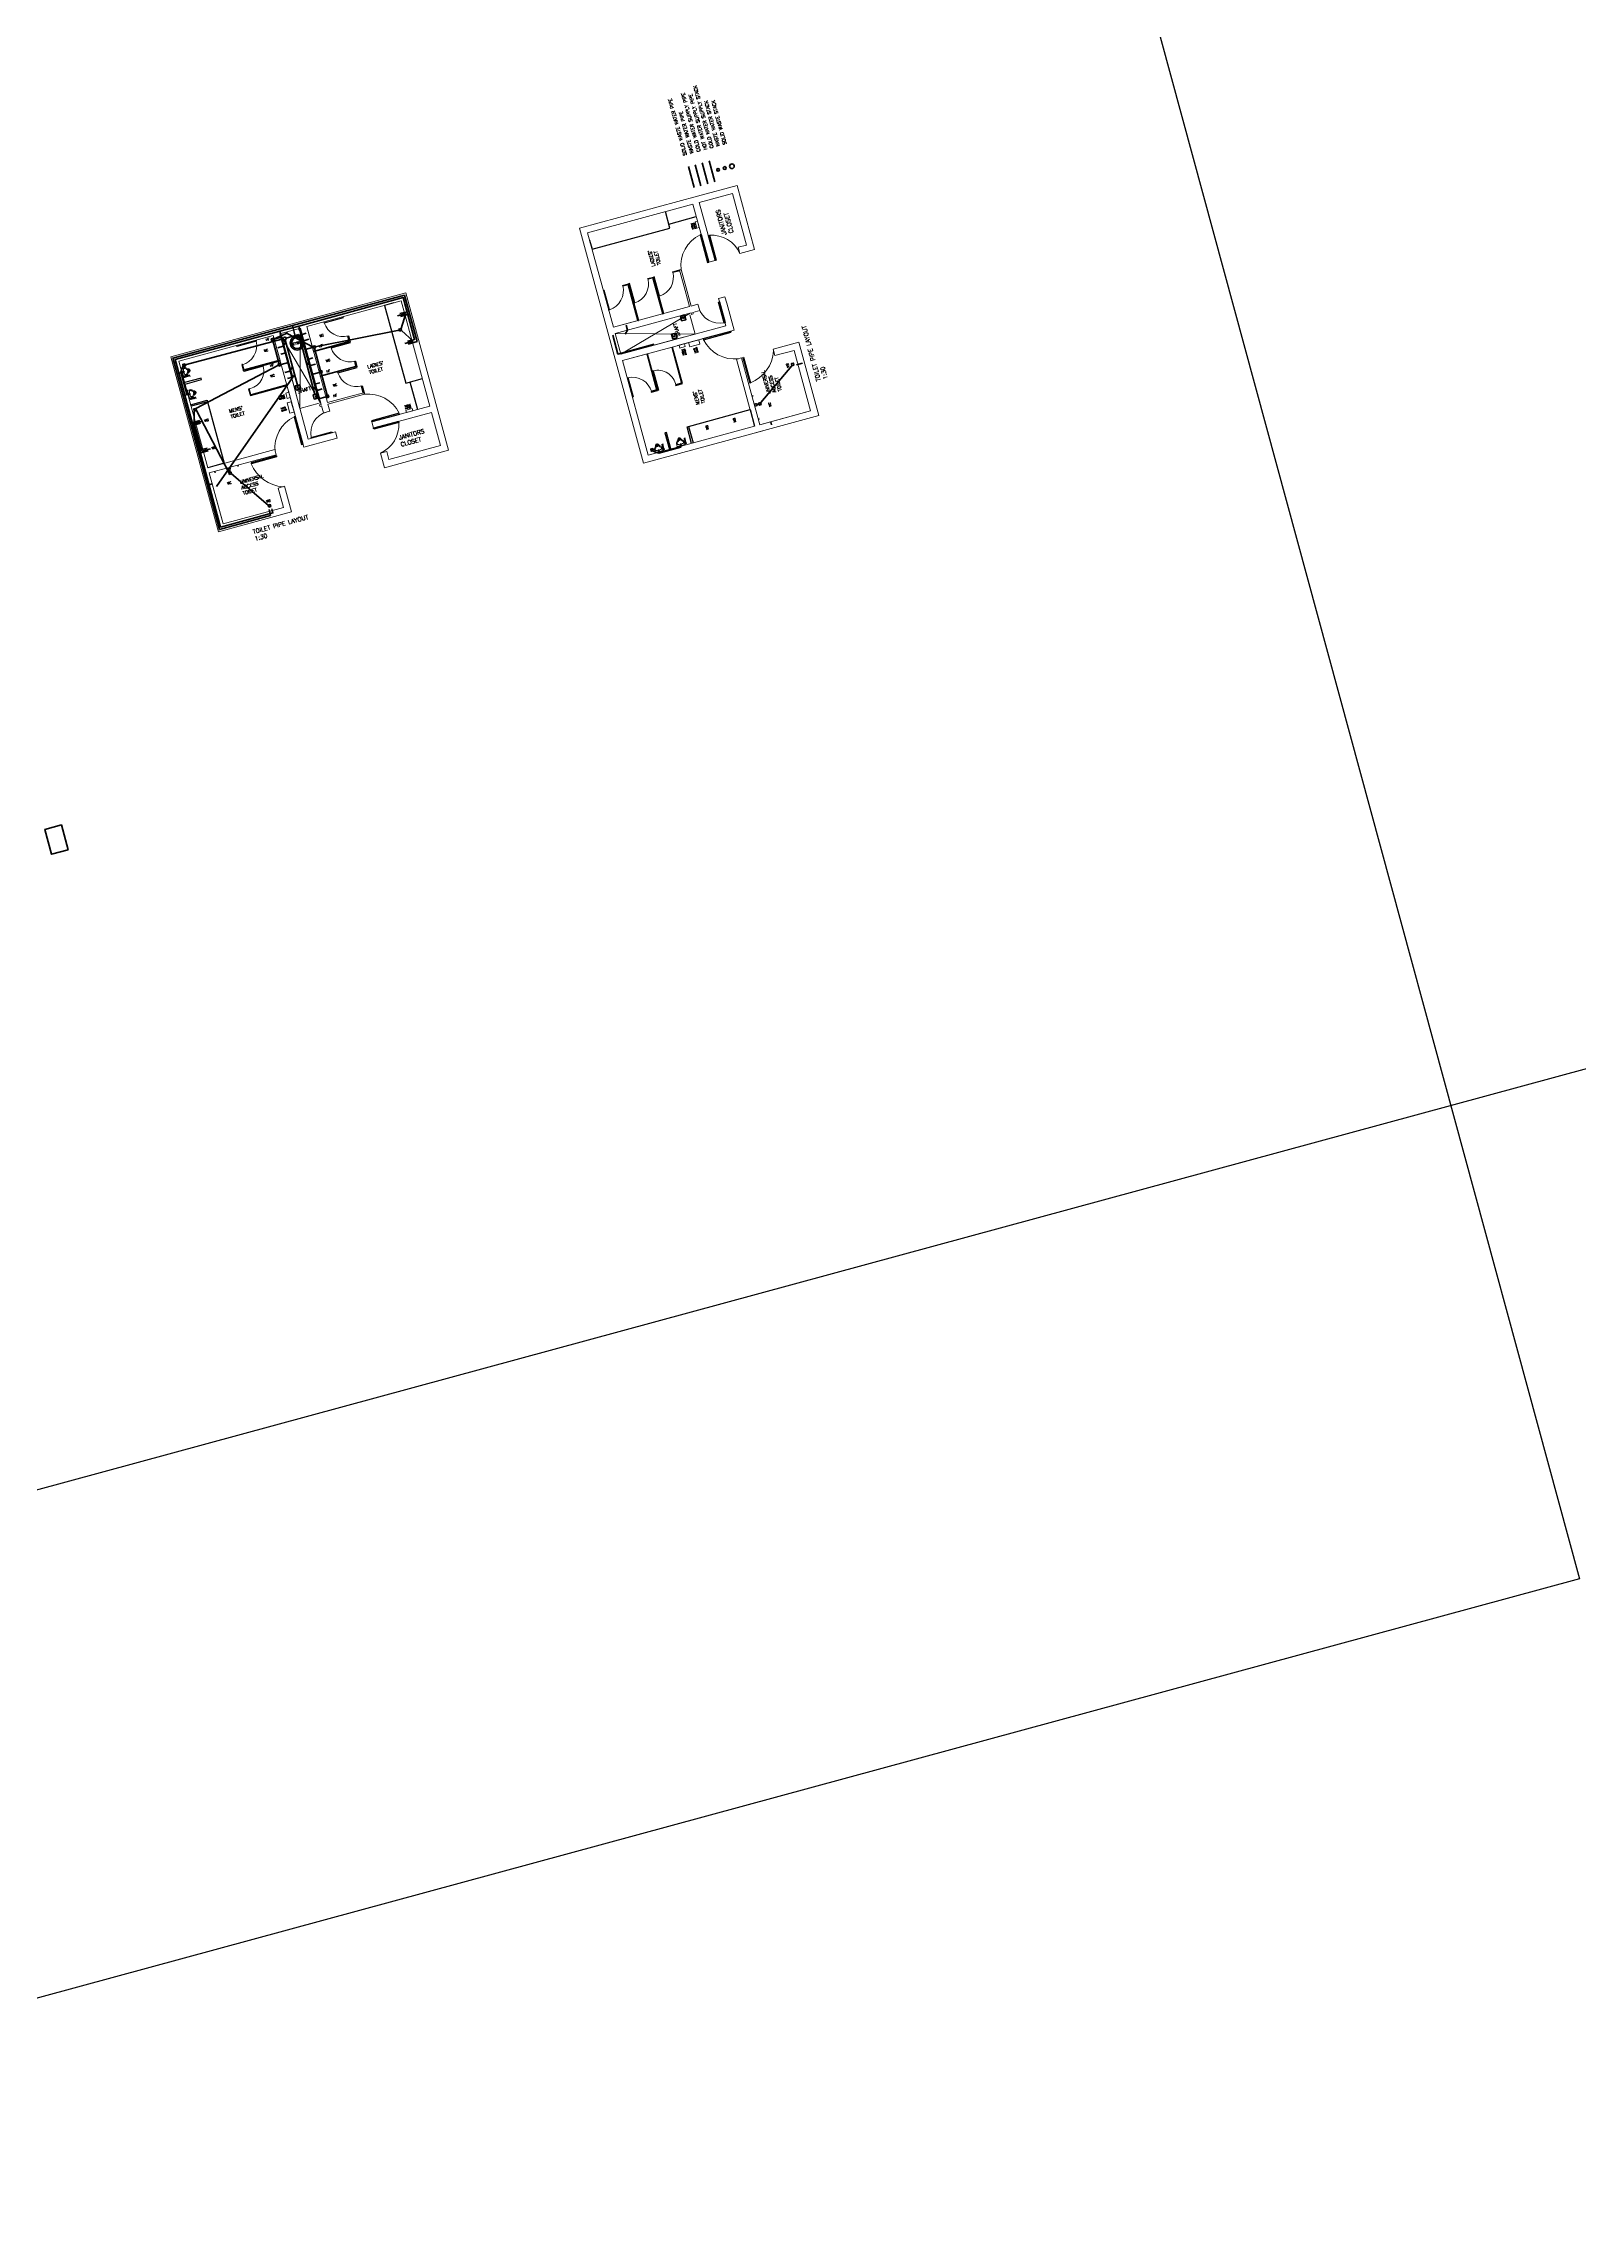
# Model space of a CAD drawing. Header units: millimetres. Extents: x -31731215 to 29997125, y -14487545 to 25622576.
# Drawn here: x 1974019 to 2027726, y -1084612 to -1008337 of the extents above; entities that cross this region are included whole.
import ezdxf

# ---------------------------------------------------------------- set-up
doc = ezdxf.new("R2010")
doc.units = ezdxf.units.MM
doc.header["$MEASUREMENT"] = 0
for name, color, linetype, lineweight in [('Blocks', 251, 'Continuous', 9), ('cold water supply', 130, 'Continuous', 35), ('hot water supply', 1, 'Continuous', 35), ('P.4', 250, 'Continuous', 50), ('Partitions and doors', 250, 'Continuous', 25), ('Soil Pipe', 24, 'Continuous', 35), ('tiling', 61, 'Continuous', 0), ('walls', 10, 'Continuous', 20), ('walls @ 100', 10, 'Continuous', 20), ('Waste water', 102, 'Continuous', 35)]:
    doc.layers.add(name, color=color, linetype=linetype, lineweight=lineweight)
doc.layers.add('SITE$0', color=7, linetype='Continuous', true_color=0x000000)
doc.layers.add('Texty', color=3, linetype='Continuous')
doc.layers.get('P.4').off()
doc.styles.add('Annotative', font='romans.shx')

# ---------------------------------------------------------------- blocks, each defined once
blk = doc.blocks.new('urinal')
for p, q in [((21710, 19750), (21710, 19625)), ((21710, 19480), (21710, 19604))]:
    blk.add_line(p, q)
for points in [[(21685, 19451, 0.999999), (21697, 19451, 0), (21697, 19468, -0.414214), (21704, 19475, 0), (21803, 19475, 0.277467), (21885, 19524, -0.245336), (21923, 19551, 0.081155), (21955, 19565, 0.107013), (21978, 19590), (21985, 19615), (21978, 19640, 0.107013), (21955, 19664, 0.081155), (21923, 19679, -0.245336), (21885, 19705, 0.277467), (21803, 19755, 0), (21704, 19755, -0.414214), (21697, 19762, 0), (21697, 19779, 0.999999), (21685, 19779, 0)], [(21803, 19755), (21788, 19748, 0.09017), (21769, 19714, 0.04702), (21759, 19672), (21755, 19615)], [(21803, 19475), (21788, 19482, -0.09017), (21769, 19516, -0.04702), (21759, 19557), (21755, 19615)], [(21954, 19615), (21950, 19627, 0.088171), (21938, 19639, 0.075175), (21917, 19650, 0.081155)], [(21954, 19615), (21950, 19602, -0.088171), (21938, 19590, -0.075175), (21917, 19580, -0.081155)]]:
    blk.add_lwpolyline(points, format="xyb")
for centre, radius in [((21727, 19615), 20), ((21763, 19634), 3), ((21763, 19596), 3), ((21774, 19615), 3), ((21888, 19615), 3), ((21899, 19634), 3), ((21899, 19596), 3), ((21910, 19615), 3), ((21921, 19634), 3), ((21921, 19596), 3), ((21932, 19615), 3)]:
    blk.add_circle(centre, radius)
for centre, radius, start, end in [((21705, 19750), 5, 359.99948, 89.99912), ((21705, 19480), 5, 270.00088, 0.00052), ((21803, 19661), 63.4, 27.96963, 121.43922), ((21803, 19568), 63.4, 238.56078, 332.03037), ((21929, 19729), 80, 207.96963, 261.11641), ((21929, 19501), 80, 98.88359, 152.03037)]:
    blk.add_arc(centre, radius, start, end)
blk = doc.blocks.new('faucet2')
for p, q in [((22880, 3964), (22880, 3966)), ((22881, 3963), (22914, 3963)), ((22883, 3930), (22883, 3933)), ((22883, 3933), (22913, 3933)), ((22883, 3929), (22883, 3930)), ((22883, 3930), (22913, 3930)), ((22883, 3924), (22883, 3929)), ((22913, 3929), (22883, 3929)), ((22883, 3923), (22883, 3924)), ((22913, 3924), (22883, 3924)), ((22883, 3923), (22913, 3923)), ((22883, 3921), (22883, 3923)), ((22883, 3921), (22913, 3921)), ((22886, 3933), (22886, 3951)), ((22886, 3951), (22910, 3951)), ((22886, 3918), (22886, 3921)), ((22886, 3918), (22910, 3918)), ((22889, 3951), (22889, 3957)), ((22907, 3951), (22907, 3957)), ((22910, 3933), (22910, 3951)), ((22910, 3918), (22910, 3921)), ((22912, 3929), (22912, 3930)), ((22912, 3923), (22912, 3924)), ((22913, 3930), (22913, 3933)), ((22913, 3924), (22913, 3929)), ((22913, 3921), (22913, 3923)), ((22916, 3964), (22916, 3966))]:
    blk.add_line(p, q)
blk.add_lwpolyline([(22949, 3953), (22949, 3966), (22974, 3966), (22974, 3953)], close=True)
for centre, radius, start, end in [((22881, 3964), 1.8, 180, 270), ((22883, 3957), 6, 360, 90), ((22913, 3957), 6, 104.47751, 180), ((22914, 3964), 1.8, 270, 360)]:
    blk.add_arc(centre, radius, start, end)
blk.add_open_spline([(22896, 3918), (22896, 3915), (22896, 3915), (22897, 3913), (22897, 3912), (22898, 3910), (22898, 3908), (22900, 3905), (22900, 3904), (22902, 3902), (22902, 3901), (22903, 3900), (22903, 3900), (22904, 3899), (22904, 3899), (22905, 3898), (22906, 3897), (22909, 3896), (22910, 3895), (22914, 3893), (22916, 3892), (22920, 3891), (22922, 3891), (22926, 3891), (22928, 3891), (22932, 3891), (22935, 3891), (22939, 3892), (22942, 3893), (22945, 3895), (22947, 3896), (22949, 3897), (22949, 3897), (22950, 3898), (22951, 3899), (22952, 3900), (22952, 3901), (22953, 3903), (22954, 3904), (22955, 3907), (22956, 3908), (22957, 3911), (22957, 3912), (22957, 3916), (22958, 3918), (22958, 3922), (22958, 3924), (22958, 3928), (22958, 3930), (22958, 3933), (22958, 3935), (22959, 3937), (22959, 3937), (22959, 3938), (22959, 3939), (22960, 3940), (22960, 3941), (22961, 3944), (22962, 3946), (22963, 3949), (22963, 3950), (22965, 3953)], degree=3, knots=[0, 0, 0, 0, 1.465727, 1.465727, 4.397181, 4.397181, 8.198837, 8.198837, 12.000494, 12.000494, 13.347698, 13.347698, 14.368117, 14.368117, 15.388536, 15.388536, 17.429375, 17.429375, 21.778956, 21.778956, 26.128537, 26.128537, 30.478118, 30.478118, 34.827699, 34.827699, 39.969135, 39.969135, 45.110572, 45.110572, 48.739514, 48.739514, 50.133484, 50.133484, 51.798218, 51.798218, 53.462951, 53.462951, 56.921548, 56.921548, 60.380145, 60.380145, 63.838743, 63.838743, 69.260064, 69.260064, 74.681384, 74.681384, 80.102705, 80.102705, 85.524026, 85.524026, 87.241433, 87.241433, 88.958839, 88.958839, 92.393652, 92.393652, 99.426514, 99.426514, 101.675448, 101.675448, 101.675448, 101.675448])
blk.add_spline([(22903, 3918), (22908, 3905), (22945, 3903), (22952, 3938), (22957, 3953)], degree=3)
blk = doc.blocks.new('column 1000 01')
h = blk.add_hatch(color=256)
h.dxf.hatch_style = 1
h.paths.add_polyline_path([(43238, 30170), (43238, 29570), (44138, 29570), (44138, 30170)])
at = {"layer": 'SITE$0', "color": 0, "linetype": 'ByBlock', "lineweight": -2}
blk.add_lwpolyline([(43238, 30170), (43238, 29570), (44138, 29570), (44138, 30170)], close=True, dxfattribs=at)

msp = doc.modelspace()

# ---------------------------------------------------------------- linework, layer by layer
msp.add_lwpolyline([(1911002.057, -960779.517), (1994061.174, -938199.33), (2027725.803, -1062031.535), (1944666.686, -1084611.722)], close=True)
at = {"layer": 'Blocks'}
for p, q in [((1994199.88, -1019202.847), (1996609.53, -1017770.546)), ((1982273.828, -1018489.797), (1983706.129, -1020899.447)), ((1982997.561, -1018293.045), (1982982.397, -1021096.199)), ((1994003.128, -1018479.114), (1996806.282, -1018494.278))]:
    msp.add_line(p, q, dxfattribs=at)
for points in [[(1996949.185, -1014769.651), (1996888.419, -1014546.131), (1996803.443, -1014569.232), (1996864.209, -1014792.752)], [(1986707.024, -1021239.102), (1986930.545, -1021178.336), (1986907.443, -1021093.36), (1986683.923, -1021154.126)]]:
    msp.add_lwpolyline(points, close=True, dxfattribs=at)
for points in [[(1996623.354, -1017821.393), (1996806.282, -1018494.278)], [(1983655.282, -1020913.27), (1982982.397, -1021096.199)], [(1998830.072, -1020643.856), (1998787.613, -1020655.399)], [(1998836.631, -1020667.98), (1998794.172, -1020679.523)], [(1998906.683, -1020925.661), (1998864.224, -1020937.204)], [(1998913.269, -1020949.886), (1998870.81, -1020961.428)], [(1998921.989, -1020981.964), (1998879.53, -1020993.507)], [(1998931.433, -1021016.703), (1998888.974, -1021028.246)], [(1999046.958, -1021441.651), (1999004.499, -1021453.194)], [(1999056.14, -1021475.425), (1999013.681, -1021486.968)], [(1980001.25, -1023346.057), (1979989.707, -1023303.598)], [(1980035.024, -1023336.875), (1980023.481, -1023294.416)], [(1980459.972, -1023221.35), (1980448.429, -1023178.891)], [(1980494.711, -1023211.906), (1980483.168, -1023169.447)], [(1980526.789, -1023203.185), (1980515.247, -1023160.726)], [(1980551.014, -1023196.6), (1980539.471, -1023154.141)], [(1980808.695, -1023126.547), (1980797.152, -1023084.089)], [(1980832.819, -1023119.989), (1980821.276, -1023077.53)]]:
    msp.add_lwpolyline(points, dxfattribs=at)
for centre, radius, start, end in [((1997499.276, -1016097.708), 1195.154, 116.01934057, 186.84011375), ((1997382.183, -1016111.515), 1075.639, 23.57726149, 94.39803467), ((1994476.37, -1016739.243), 699.783, 287.69345122, 15.22614913), ((1995344.87, -1016503.167), 699.753, 287.69245695, 15.13895894), ((1993595.349, -1016978.759), 699.779, 287.69331228, 15.19562832), ((1984497.916, -1017885.265), 699.779, 197.69331228, 285.19562831), ((1997655.265, -1017367.352), 749.883, 195.27841629, 282.72491829), ((1980773.29, -1018897.728), 700, 285.20868761, 12.71678125), ((1984737.432, -1018766.286), 699.783, 197.69345122, 285.22614913), ((1998173.534, -1018171.879), 1195.154, 206.01934056, 276.84011376), ((1981079.904, -1019789.111), 637.308, 279.62278537, 14.99873468), ((1995499.194, -1020396.771), 637.308, 9.62278536, 104.99873468), ((1998259.988, -1019000.758), 1288.553, 291.85224254, 356.30795474), ((1984973.509, -1019634.786), 699.753, 197.69245695, 285.13895893), ((1994607.812, -1020703.385), 700, 15.2086876, 102.71678125), ((1984109.323, -1021945.182), 749.883, 105.2784163, 192.72491829), ((1985378.967, -1021789.193), 1195.154, 26.01934056, 96.84011375), ((1983304.796, -1022463.451), 1195.154, 116.01934056, 186.84011376), ((1985365.16, -1021672.099), 1075.639, 293.57726147, 4.39803467), ((1982475.917, -1022549.904), 1288.553, 201.85224254, 266.30795474)]:
    msp.add_arc(centre, radius, start, end, dxfattribs=at)
at = {"layer": 'cold water supply'}
for points in [[(1997244.567, -1013238.452), (1997045.794, -1012507.283)], [(1982970.053, -1018320.65), (1982940.972, -1018213.681), (1986593.511, -1017220.713), (1986990.386, -1018680.582), (1986739.129, -1018748.869)], [(1982940.972, -1018213.681), (1982279.882, -1018393.403), (1982622.752, -1019654.62)], [(1982940.972, -1018213.681), (1982279.882, -1018393.403), (1982718.486, -1020006.766)], [(1986475.689, -1017781.727), (1986727.421, -1017713.292)], [(1982279.882, -1018393.403), (1978617.469, -1019389.055), (1978956.376, -1020635.694), (1979102.083, -1020595.611)], [(1982085.626, -1018674.252), (1982337.609, -1018605.748)], [(1982980.613, -1018359.23), (1983634.26, -1020763.608), (1983899.193, -1020691.584)], [(1983201.79, -1018468.39), (1983023.468, -1018516.868)], [(1983164.238, -1019034.675), (1983418.718, -1018965.493)], [(1993923.764, -1018535.703), (1994103.486, -1019196.793), (1995364.703, -1018853.923)], [(1982485.365, -1019149.254), (1982309.54, -1019197.053)], [(1982324.982, -1019554.7), (1982576.965, -1019486.197)], [(1983436.549, -1019331.93), (1983258.227, -1019380.408)], [(1978892.214, -1019823.629), (1978746.388, -1019863.273)], [(1982542.661, -1020054.565), (1982718.486, -1020006.766)], [(1983401.096, -1019905.937), (1983655.577, -1019836.755)], [(1983673.791, -1020205.019), (1983495.575, -1020253.468)], [(1978956.376, -1020635.694), (1980210.347, -1025248.307), (1982039.114, -1024751.145), (1981999.637, -1024605.934)], [(1979506.629, -1021616.202), (1979242.458, -1021688.019)], [(1999477.147, -1021669.015), (1999448.39, -1021563.237)], [(1979768.965, -1022581.179), (1979504.793, -1022652.995)], [(1979807.661, -1023767.064), (1979913.438, -1023738.307)]]:
    msp.add_lwpolyline(points, dxfattribs=at)
for centre, radius in [((1997604.941, -1012753.137), 44.762), ((1982975.175, -1018339.983), 20)]:
    msp.add_circle(centre, radius, dxfattribs=at)
at = {"layer": 'hot water supply'}
for points in [[(1997490.724, -1013171.533), (1997291.951, -1012440.363)], [(1982819.068, -1018572.729), (1982717.745, -1018200.019), (1986634.768, -1017135.149), (1987076.691, -1018760.719), (1986764.769, -1018845.08)], [(1982717.745, -1018200.019), (1978535.835, -1019336.899), (1980165.767, -1025332.453), (1981958.92, -1024844.972)], [(1986503.157, -1017879.522), (1986814.147, -1017794.977)], [(2000342.775, -1019575.465), (2000555.056, -1019517.755)], [(1979479.885, -1021517.825), (1979152.901, -1021606.718)], [(1979742.22, -1022482.802), (1979415.236, -1022571.695)], [(1981901.21, -1024632.692), (1981958.92, -1024844.972)]]:
    msp.add_lwpolyline(points, dxfattribs=at)
for radius in [244.528, 194.384]:
    msp.add_circle((1982884.265, -1018808.405), radius, dxfattribs=at)
at = {"layer": 'Partitions and doors'}
for p, q in [((1995919.068, -1014792.373), (1995761.667, -1014213.387)), ((1995879.718, -1014647.627), (1996844.694, -1014385.291)), ((1993201.693, -1015531.11), (1995919.068, -1014792.373)), ((1997015.27, -1015012.737), (1996974.992, -1015023.687)), ((1996974.992, -1015023.687), (1997237.328, -1015988.664)), ((1997015.27, -1015012.737), (1997277.605, -1015977.714)), ((1997263.448, -1015048.898), (1997299.697, -1015039.043)), ((1997263.448, -1015048.898), (1997499.55, -1015917.377)), ((1997299.697, -1015039.043), (1997535.799, -1015907.522)), ((1997237.328, -1015988.664), (1997277.605, -1015977.714)), ((1997535.799, -1015907.522), (1997499.55, -1015917.377)), ((1994270.661, -1016795.336), (1994476.22, -1016739.063)), ((1994505.589, -1016731.079), (1994476.22, -1016739.063)), ((1994476.22, -1016739.063), (1994823.815, -1018017.657)), ((1994476.22, -1016739.063), (1994659.855, -1017414.547)), ((1994689.224, -1017406.563), (1994505.589, -1016731.079)), ((1995151.588, -1016555.46), (1995344.699, -1016502.961)), ((1995158.263, -1016580.016), (1995151.588, -1016555.46)), ((1995327.133, -1016533.644), (1995158.263, -1016580.016)), ((1995668.17, -1017788.114), (1995327.133, -1016533.644)), ((1995344.699, -1016502.961), (1995692.294, -1017781.555)), ((1995374.068, -1016494.977), (1995344.7, -1016502.961)), ((1995344.7, -1016502.961), (1995528.334, -1017178.445)), ((1995557.703, -1017170.461), (1995374.068, -1016494.977)), ((1996026.896, -1016344.543), (1996020.337, -1016320.419)), ((1996020.339, -1016320.426), (1996312.564, -1016239.507)), ((1996263.585, -1016278.831), (1996026.896, -1016344.543)), ((1985945.565, -1017491.61), (1986684.302, -1020208.985)), ((1993624.565, -1016970.591), (1993595.197, -1016978.575)), ((1993808.2, -1017646.075), (1993624.565, -1016970.591)), ((1994277.218, -1016819.458), (1994270.661, -1016795.336)), ((1994458.654, -1016769.746), (1994277.218, -1016819.458)), ((1994799.691, -1018024.216), (1994458.654, -1016769.746)), ((1994659.855, -1017414.547), (1994689.224, -1017406.563)), ((1995529.845, -1017178.034), (1995559.214, -1017170.05)), ((1997623.838, -1017375.626), (1997655.311, -1017367.069)), ((1997820.629, -1018099.501), (1997623.838, -1017375.626)), ((1997655.311, -1017367.069), (1997852.101, -1018090.945)), ((1983822.616, -1018068.748), (1983830.6, -1018098.117)), ((1983830.6, -1018098.117), (1984506.084, -1017914.482)), ((1984506.084, -1017914.482), (1984498.1, -1017885.113)), ((1993778.831, -1017654.059), (1993808.2, -1017646.075)), ((1997850.483, -1018091.385), (1997819.01, -1018099.941)), ((1980781.274, -1018927.097), (1980773.29, -1018897.728)), ((1981456.757, -1018743.462), (1980781.274, -1018927.097)), ((1981448.773, -1018714.094), (1981456.757, -1018743.462)), ((1983452.46, -1019089.607), (1984706.929, -1018748.571)), ((1984737.612, -1018766.137), (1983459.018, -1019113.732)), ((1984737.612, -1018766.137), (1984062.128, -1018949.772)), ((1984062.128, -1018949.772), (1984070.113, -1018979.141)), ((1984070.113, -1018979.141), (1984745.596, -1018795.506)), ((1984657.217, -1018567.135), (1984681.339, -1018560.577)), ((1984706.929, -1018748.571), (1984657.217, -1018567.135)), ((1984681.339, -1018560.577), (1984737.612, -1018766.137)), ((1984745.596, -1018795.506), (1984737.612, -1018766.137)), ((1995985.113, -1018955.867), (1996326.149, -1020210.336)), ((1996356.832, -1020227.902), (1996009.237, -1018949.308)), ((1997088.564, -1018655.886), (1998053.541, -1018393.55)), ((1997088.564, -1018655.886), (1997099.514, -1018696.163)), ((1997099.514, -1018696.163), (1998064.49, -1018433.828)), ((1998064.49, -1018433.828), (1998053.541, -1018393.55)), ((1980978.123, -1019554.372), (1980953.998, -1019560.931)), ((1980953.998, -1019560.931), (1981012.671, -1019778.27)), ((1981030.237, -1019747.587), (1980978.123, -1019554.372)), ((1981012.671, -1019778.27), (1982291.265, -1019430.675)), ((1981012.671, -1019778.27), (1981688.154, -1019594.635)), ((1981020.655, -1019807.639), (1981012.671, -1019778.27)), ((1981696.139, -1019624.004), (1981020.655, -1019807.639)), ((1982284.707, -1019406.551), (1981030.237, -1019747.587)), ((1981688.154, -1019594.635), (1981696.139, -1019624.004)), ((1983688.562, -1019958.086), (1984943.031, -1019617.05)), ((1984973.714, -1019634.616), (1983695.12, -1019982.211)), ((1984973.714, -1019634.616), (1984298.23, -1019818.251)), ((1984306.215, -1019847.62), (1984981.698, -1019663.985)), ((1984896.659, -1019448.18), (1984921.215, -1019441.504)), ((1984943.031, -1019617.05), (1984896.659, -1019448.18)), ((1984921.215, -1019441.504), (1984973.714, -1019634.616)), ((1984981.698, -1019663.985), (1984973.714, -1019634.616)), ((1995116.634, -1019191.969), (1995457.67, -1020446.438)), ((1995488.353, -1020464.004), (1995140.758, -1019185.41)), ((1995304.718, -1019788.521), (1995334.087, -1019780.536)), ((1995488.353, -1020464.004), (1995304.718, -1019788.521)), ((1995334.087, -1019780.536), (1995517.722, -1020456.02)), ((1979528.434, -1020036.512), (1978949.448, -1020193.914)), ((1978963.966, -1020247.315), (1979542.952, -1020089.914)), ((1979542.952, -1020089.914), (1979528.434, -1020036.512)), ((1981210.969, -1020410.783), (1981186.437, -1020417.452)), ((1981186.853, -1020417.381), (1981248.773, -1020646.749)), ((1981266.339, -1020616.066), (1981210.969, -1020410.783)), ((1981248.773, -1020646.749), (1982527.367, -1020299.154)), ((1982520.808, -1020275.03), (1981266.339, -1020616.066)), ((1984298.641, -1019819.762), (1984306.625, -1019849.13)), ((1985132.132, -1020316.812), (1985156.257, -1020310.254)), ((1985197.844, -1020553.501), (1985132.132, -1020316.812)), ((1985156.249, -1020310.256), (1985237.168, -1020602.48)), ((1986684.302, -1020208.985), (1987263.288, -1020051.583)), ((1986829.048, -1020169.634), (1987091.384, -1021134.611)), ((1994424.177, -1020027.902), (1994453.546, -1020019.918)), ((1994453.546, -1020019.918), (1994637.181, -1020695.401)), ((1995457.67, -1020446.438), (1995264.456, -1020498.552)), ((1995264.456, -1020498.552), (1995271.014, -1020522.677)), ((1995271.014, -1020522.677), (1995488.353, -1020464.004)), ((1995517.722, -1020456.02), (1995488.353, -1020464.004)), ((1996326.149, -1020210.336), (1996120.866, -1020265.706)), ((1996120.866, -1020265.706), (1996127.535, -1020290.238)), ((1996127.465, -1020289.822), (1996356.832, -1020227.902)), ((1979159.317, -1020965.895), (1979738.303, -1020808.494)), ((1979752.82, -1020861.895), (1979173.834, -1021019.296)), ((1979752.82, -1020861.895), (1979173.834, -1021019.296)), ((1979752.82, -1020861.895), (1980338.44, -1023016.042)), ((1986452.988, -1021264.909), (1985488.011, -1021527.245)), ((1986463.938, -1021305.186), (1985498.961, -1021567.522)), ((1986463.938, -1021305.186), (1986452.988, -1021264.909)), ((1994637.181, -1020695.401), (1994607.812, -1020703.385)), ((1996571.978, -1021723.855), (1998726.125, -1021138.236)), ((1998726.125, -1021138.236), (1998883.526, -1021717.222)), ((1982820.789, -1021378.481), (1982780.512, -1021389.43)), ((1982780.512, -1021389.43), (1983042.847, -1022354.407)), ((1982820.789, -1021378.481), (1983083.125, -1022343.457)), ((1983377.174, -1022110.545), (1984101.049, -1021913.755)), ((1984109.606, -1021945.228), (1983385.73, -1022142.018)), ((1984101.049, -1021913.755), (1984109.606, -1021945.228)), ((1985488.011, -1021527.245), (1985498.961, -1021567.522)), ((1986427.777, -1021553.365), (1985559.298, -1021789.467)), ((1985569.153, -1021825.716), (1985559.298, -1021789.467)), ((1986437.632, -1021589.614), (1985569.153, -1021825.716)), ((1986427.777, -1021553.365), (1986437.632, -1021589.614)), ((1995799.997, -1021933.723), (1995746.596, -1021948.241)), ((1995746.596, -1021948.241), (1995903.997, -1022527.227)), ((1995957.398, -1022512.709), (1995799.997, -1021933.723)), ((1996675.978, -1022317.359), (1996518.577, -1021738.373)), ((1996571.978, -1021723.855), (1996729.38, -1022302.841)), ((1996571.978, -1021723.855), (1996729.38, -1022302.841)), ((1983042.847, -1022354.407), (1983083.125, -1022343.457)), ((1983385.29, -1022140.399), (1983376.734, -1022108.927)), ((1980338.44, -1023016.042), (1979759.454, -1023173.443))]:
    msp.add_line(p, q, dxfattribs=at)
at = {"layer": 'Partitions and doors', "ltscale": 0.75}
for p, q in [((1998469.307, -1019316.816), (1998498.257, -1019308.946)), ((1998469.307, -1019316.816), (1998710.656, -1020204.594)), ((1998498.257, -1019308.946), (1998739.605, -1020196.724)), ((1998710.656, -1020204.594), (1998739.605, -1020196.724)), ((1982159.859, -1022759.224), (1981272.081, -1023000.573)), ((1982167.729, -1022788.173), (1981279.951, -1023029.522)), ((1982159.859, -1022759.224), (1982167.729, -1022788.173)), ((1981272.081, -1023000.573), (1981279.951, -1023029.522))]:
    msp.add_line(p, q, dxfattribs=at)
at = {"layer": 'Partitions and doors'}
for points in [[(1993114.468, -1015210.259), (1993201.693, -1015531.11)], [(1986266.416, -1017404.385), (1985945.565, -1017491.61)], [(1994799.691, -1018024.216), (1994823.815, -1018017.657)], [(1995668.17, -1017788.114), (1995692.294, -1017781.555)], [(1983452.46, -1019089.607), (1983459.018, -1019113.732)], [(1983688.562, -1019958.086), (1983695.12, -1019982.211)], [(1979738.303, -1020808.494), (1979752.82, -1020861.895)], [(1996518.577, -1021738.373), (1996571.978, -1021723.855)]]:
    msp.add_lwpolyline(points, dxfattribs=at)
at = {"layer": 'Soil Pipe'}
for points in [[(1996770.218, -1013367.407), (1996571.444, -1012636.238)], [(1994389.41, -1018184.525), (1994437.401, -1018361.054), (1994353.985, -1018503.221)], [(1978965.869, -1019576.288), (1982399.436, -1018661.367)], [(1982215.359, -1018972.06), (1982391.888, -1018924.069), (1982484.032, -1018782.797)], [(1982461.821, -1018701.094), (1982893.294, -1020288.228)], [(1982495.681, -1018635.721), (1982938.201, -1018514.227)], [(1982938.201, -1018514.227), (1983506.432, -1020604.412)], [(1983292.15, -1018679.327), (1983115.621, -1018727.317), (1982973.454, -1018643.902)], [(1979021.581, -1020596.87), (1978811.687, -1019824.796), (1978893.495, -1019595.963)], [(1982451.33, -1019840.056), (1982627.859, -1019792.066), (1982716.877, -1019639.293)], [(1983528.383, -1019548.288), (1983351.845, -1019596.246), (1983202.434, -1019486.182)], [(1978887.166, -1019804.277), (1978811.687, -1019824.796)], [(1980064.342, -1023831.508), (1982793.535, -1019921.273)], [(1983764.379, -1020416.796), (1983587.956, -1020464.758), (1983439.335, -1020357.599)], [(1979094.97, -1020576.918), (1979021.581, -1020596.87)], [(1996306.953, -1022455.094), (1995534.88, -1022664.988), (1995306.046, -1022583.18)], [(1995514.36, -1022589.509), (1995534.88, -1022664.988)], [(1996287.001, -1022381.705), (1996306.953, -1022455.094)]]:
    msp.add_lwpolyline(points, dxfattribs=at)
for points in [[(1996331.722, -1018033.945), (1996285.44, -1017863.7), (1996435.376, -1017822.939), (1996481.659, -1017993.184)], [(1996020.45, -1018664.816), (1995976.172, -1018501.945), (1996122.436, -1018462.182), (1996166.714, -1018625.053)], [(1978903.333, -1019632.149), (1978975.706, -1019612.474), (1978956.031, -1019540.101), (1978883.658, -1019559.776)], [(1982811.859, -1020310.367), (1982974.73, -1020266.089), (1983014.493, -1020412.353), (1982851.622, -1020456.631)], [(1983442.73, -1020621.639), (1983612.975, -1020575.356), (1983653.736, -1020725.293), (1983483.491, -1020771.576)], [(1995342.233, -1022573.342), (1995322.558, -1022500.969), (1995250.184, -1022520.644), (1995269.859, -1022593.017)]]:
    msp.add_lwpolyline(points, close=True, dxfattribs=at)
for centre, radius in [((1998090.865, -1012626.356), 81.471), ((1982448.704, -1018652.846), 50)]:
    msp.add_circle(centre, radius, dxfattribs=at)
at = {"layer": 'Texty', "ltscale": 15}
msp.add_xline((2438720.775, -932523.411), (0.964976728288, 0.262335498671), dxfattribs=at)
at = {"layer": 'tiling'}
for points in [[(1996242.936, -1018885.776), (1996270.069, -1018985.581), (1996455.153, -1018935.264), (1996428.02, -1018835.459)], [(1996574.81, -1018795.553), (1996614.102, -1018940.086), (1996971.504, -1018842.924), (1996932.211, -1018698.391)], [(1982590.899, -1020532.853), (1982491.095, -1020559.985), (1982541.411, -1020745.069), (1982641.216, -1020717.937)], [(1982681.122, -1020864.727), (1982536.589, -1020904.019), (1982633.751, -1021261.42), (1982778.284, -1021222.128)]]:
    msp.add_lwpolyline(points, close=True, dxfattribs=at)
at = {"layer": 'walls'}
for p, q in [((1996888.251, -1013668.77), (1992762.01, -1014790.517)), ((1996888.309, -1013668.986), (1996888.251, -1013668.77)), ((1996888.309, -1013668.986), (1998268.59, -1013295.185)), ((1996948.647, -1013890.93), (1998106.924, -1013577.252)), ((1998106.924, -1013577.252), (1998597.185, -1015380.63)), ((1998268.59, -1013295.185), (1998879.467, -1015542.237)), ((1993044.292, -1014952.124), (1996726.643, -1013951.052)), ((1996726.643, -1013951.052), (1997277.605, -1015977.714)), ((1997499.55, -1015917.377), (1996948.647, -1013890.93)), ((1994997.109, -1023012.118), (1992762.01, -1014790.517)), ((1993942.791, -1018257.169), (1993044.292, -1014952.124)), ((1998597.185, -1015380.63), (1998307.692, -1015459.33)), ((1998879.467, -1015542.237), (1998368.029, -1015681.275)), ((1996312.628, -1016240.05), (1996257.142, -1016255.134)), ((1996257.142, -1016255.134), (1996381.694, -1016713.287)), ((1996381.694, -1016713.287), (1996604.679, -1017533.517)), ((1978464.557, -1019287.025), (1986686.158, -1017051.927)), ((1983219.506, -1018232.708), (1986524.551, -1017334.209)), ((1986524.551, -1017334.209), (1987525.623, -1021016.56)), ((1987807.905, -1021178.167), (1986686.158, -1017051.927)), ((1983943.158, -1020894.596), (1983219.506, -1018232.708)), ((1983219.506, -1018232.708), (1983455.608, -1019101.187)), ((1996604.679, -1017533.517), (1993942.791, -1018257.169)), ((1993942.791, -1018257.169), (1994811.27, -1018021.067)), ((1982051.884, -1018550.134), (1978746.839, -1019448.633)), ((1982051.884, -1018550.134), (1982524.088, -1020287.092)), ((1982051.884, -1018550.134), (1982287.986, -1019418.613)), ((1982997.561, -1018293.045), (1982273.828, -1018489.797)), ((1982273.828, -1018489.797), (1982798.762, -1020420.715)), ((1994003.128, -1018479.114), (1994199.88, -1019202.847)), ((1994199.88, -1019202.847), (1996130.798, -1018677.913)), ((1994260.217, -1019424.791), (1995997.175, -1018952.587)), ((1998164.513, -1018363.382), (1995997.175, -1018952.587)), ((2000428.21, -1018784.275), (1999530.782, -1019028.247)), ((1999591.119, -1019250.191), (1999530.782, -1019028.247)), ((2001124.135, -1021344.171), (2000428.21, -1018784.275)), ((1979597.846, -1023455.725), (1978464.557, -1019287.025)), ((1979759.454, -1023173.443), (1978746.839, -1019448.633)), ((1994260.217, -1019424.791), (1995128.696, -1019188.689)), ((1994260.217, -1019424.791), (1995158.716, -1022729.837)), ((1998883.526, -1021717.222), (1998247.363, -1019377.153)), ((1998426.848, -1019328.359), (1999062.495, -1021666.525)), ((2000266.603, -1019066.557), (1999591.119, -1019250.191)), ((2000841.912, -1021182.779), (2000266.603, -1019066.557)), ((1983113.293, -1022454.43), (1982524.088, -1020287.092)), ((1985221.541, -1020547.059), (1984763.388, -1020671.611)), ((1985236.625, -1020602.545), (1985221.541, -1020547.059)), ((1984763.388, -1020671.611), (1983943.158, -1020894.596)), ((1987525.623, -1021016.56), (1985498.961, -1021567.522)), ((1985559.298, -1021789.467), (1987585.745, -1021238.563)), ((1987585.745, -1021238.563), (1987899.423, -1022396.841)), ((1987807.69, -1021178.226), (1987807.905, -1021178.167)), ((1987807.69, -1021178.226), (1988181.49, -1022558.507)), ((2000841.912, -1021182.779), (1999062.495, -1021666.525)), ((1999105.412, -1021656.669), (2000841.912, -1021182.779)), ((1999165.808, -1021878.829), (1994997.109, -1023012.118)), ((1998883.526, -1021717.222), (1995158.716, -1022729.837)), ((1998943.864, -1021939.166), (2001124.135, -1021344.171)), ((1979759.454, -1023173.443), (1982099.522, -1022537.28)), ((1982148.316, -1022716.765), (1979810.15, -1023352.412)), ((1985934.438, -1023169.383), (1985795.4, -1022657.946)), ((1988181.49, -1022558.507), (1985934.438, -1023169.383)), ((1986096.045, -1022887.102), (1986017.345, -1022597.608)), ((1987899.423, -1022396.841), (1986096.045, -1022887.102)), ((1979537.509, -1023233.78), (1980132.504, -1025414.052)), ((1980293.897, -1025131.829), (1979810.15, -1023352.412)), ((1979820.006, -1023395.329), (1980293.897, -1025131.829)), ((1982226.484, -1023881.036), (1982448.428, -1023820.699)), ((1982410.119, -1024556.519), (1982226.484, -1023881.036)), ((1982692.4, -1024718.127), (1982448.428, -1023820.699)), ((1980132.504, -1025414.052), (1982692.4, -1024718.127)), ((1980293.897, -1025131.829), (1982410.119, -1024556.519))]:
    msp.add_line(p, q, dxfattribs=at)
for points in [[(1997277.605, -1015977.714), (1997262.521, -1015922.228)], [(1997277.605, -1015977.714), (1997499.55, -1015917.377)], [(1997499.55, -1015917.377), (1997485.974, -1015867.439)], [(1998368.029, -1015681.275), (1998307.692, -1015459.33)], [(1996312.628, -1016240.05), (1996660.166, -1017518.433)], [(1997625.142, -1017256.097), (1997847.087, -1017195.76), (1997907.424, -1017417.705), (1998164.513, -1018363.382), (1996191.136, -1018899.858)], [(1996720.503, -1017740.377), (1996961.747, -1017674.793), (1996901.41, -1017452.849), (1996660.166, -1017518.433)], [(1997685.48, -1017478.042), (1997625.142, -1017256.097)], [(1997685.48, -1017478.042), (1997882.231, -1018201.774)], [(1996720.503, -1017740.377), (1996734.326, -1017791.224), (1996678.47, -1017806.409), (1996664.647, -1017755.562), (1994003.128, -1018479.114)], [(1994199.88, -1019202.847), (1997882.231, -1018201.774)], [(1982273.828, -1018489.797), (1983274.901, -1022172.148)], [(1983736.298, -1021010.42), (1983685.451, -1021024.243), (1983670.266, -1020968.387), (1983721.113, -1020954.564), (1982997.561, -1018293.045)], [(1996130.798, -1018677.913), (1996806.282, -1018494.278)], [(1998247.363, -1019377.153), (1998426.848, -1019328.359)], [(1984220.578, -1021915.059), (1984280.915, -1022137.004), (1984058.97, -1022197.341), (1983113.293, -1022454.43), (1982576.817, -1020481.052)], [(1982798.762, -1020420.715), (1982982.397, -1021096.199)], [(1983736.298, -1021010.42), (1983801.882, -1021251.664), (1984023.826, -1021191.327), (1983958.242, -1020950.082)], [(1985236.625, -1020602.545), (1983958.242, -1020950.082)], [(1983998.633, -1021975.396), (1983274.901, -1022172.148)], [(1983998.633, -1021975.396), (1984220.578, -1021915.059)], [(1985498.961, -1021567.522), (1985554.447, -1021552.438)], [(1985498.961, -1021567.522), (1985559.298, -1021789.467)], [(1985559.298, -1021789.467), (1985609.236, -1021775.891)], [(1982099.522, -1022537.28), (1982148.316, -1022716.765)], [(1985795.4, -1022657.946), (1986017.345, -1022597.608)]]:
    msp.add_lwpolyline(points, dxfattribs=at)
at = {"layer": 'Waste water'}
for points in [[(1996998.045, -1013305.471), (1996799.272, -1012574.302)], [(1986389.714, -1017857.924), (1986685.575, -1017777.492)], [(1986685.575, -1017777.492), (1986516.971, -1018302.614)], [(1982035.967, -1018724.132), (1982255.673, -1019532.3)], [(1982062.316, -1018678.107), (1982505.581, -1018471.179)], [(1983441.883, -1018959.024), (1982535.262, -1018479.04)], [(1983704.262, -1019781.212), (1983487.907, -1018985.373)], [(1986454.436, -1018358.476), (1983514.256, -1018939.349)], [(1986942.076, -1018744.054), (1986536.647, -1018374.987)], [(1986942.076, -1018744.054), (1986652.049, -1018822.9)], [(1979339.999, -1021095.225), (1982229.324, -1019578.324)], [(2000187.041, -1019602.987), (1999097.28, -1020892.236)], [(1983937.216, -1020638.112), (1983723.937, -1019853.586)], [(1979548.693, -1022588.237), (1979286.358, -1021623.26), (1979287.301, -1021187.273)], [(1980492.39, -1023334.499), (1979359.674, -1021167.598)], [(1979592.605, -1021540.005), (1979286.358, -1021623.26)], [(1979854.94, -1022504.982), (1979548.693, -1022588.237)], [(1981873.688, -1024476.958), (1980584.439, -1023387.197)]]:
    msp.add_lwpolyline(points, dxfattribs=at)
for points in [[(1981999.78, -1018733.969), (1982072.154, -1018714.294), (1982052.479, -1018641.921), (1981980.105, -1018661.596)], [(1983451.721, -1018995.211), (1983524.094, -1018975.536), (1983504.419, -1018903.163), (1983432.046, -1018922.838)], [(1986464.273, -1018394.662), (1986536.647, -1018374.987), (1986516.971, -1018302.614), (1986444.598, -1018322.289)], [(1982239.162, -1019614.511), (1982311.535, -1019594.835), (1982291.86, -1019522.462), (1982219.486, -1019542.137)], [(1983687.75, -1019863.423), (1983760.123, -1019843.748), (1983740.448, -1019771.375), (1983668.075, -1019791.05)], [(2000259.414, -1019583.312), (2000239.739, -1019510.939), (2000167.366, -1019530.614), (2000187.041, -1019602.987)], [(1979287.301, -1021187.273), (1979359.674, -1021167.598), (1979339.999, -1021095.225), (1979267.626, -1021114.9)], [(1983920.704, -1020720.323), (1983993.077, -1020700.647), (1983973.402, -1020628.274), (1983901.029, -1020647.949)], [(1999116.955, -1020964.61), (1999097.28, -1020892.236), (1999024.907, -1020911.912), (1999044.582, -1020984.285)], [(1980512.065, -1023406.872), (1980584.439, -1023387.197), (1980564.763, -1023314.824), (1980492.39, -1023334.499)], [(1981893.363, -1024549.331), (1981965.736, -1024529.656), (1981946.061, -1024457.283), (1981873.688, -1024476.958)]]:
    msp.add_lwpolyline(points, close=True, dxfattribs=at)
for centre, radius in [((1997836.444, -1012688.503), 49.911), ((1982523.703, -1018462.719), 20)]:
    msp.add_circle(centre, radius, dxfattribs=at)

# ---------------------------------------------------------------- block references
at = {"layer": 'Blocks'}
for name, p, rotation in [('urinal', (1963071.896, -1044451.201), 15.20868761617166), ('faucet2', (2008760.32, -1042054.684), 105.208687616165), ('urinal', (2020161.285, -1038404.779), 105.208687616165), ('faucet2', (1959421.991, -1033050.237), 15.20868761617166)]:
    msp.add_blockref(name, p, dxfattribs=dict(at, rotation=rotation))
at = {"layer": 'Blocks', "xscale": -1}
for p, rotation in [((1952990.446, -1007367.526), 195.2086876161716), ((1983077.609, -1048486.229), 285.208687616165)]:
    msp.add_blockref('urinal', p, dxfattribs=dict(at, rotation=rotation))
at = {"layer": 'P.4', "xscale": -1, "rotation": 285.216437678777}
msp.add_blockref('column 1000 01', (1957111.807, -1086173.837, 0), dxfattribs=at)

# ---------------------------------------------------------------- texts
at = {"layer": 'walls @ 100', "attachment_point": 1, "style": 'Annotative'}
for s, width, insert, char_height, rotation in [('COLD WATER SUPPLY STACK', 3421.53916, (1997330.36, -1012010.812), 120, 105.20868762), ('SOLID WASTE WATER PIPE', 3421.53916, (1996399.214, -1012263.951), 120, 105.20868762), ('COLD WATER SUPPLY PIPE', 3421.53916, (1996876.213, -1012134.275), 120, 105.20868762), ('HOT WATER SUPPLY PIPE', 3421.53916, (1997109.754, -1012070.785), 120, 105.20868762), ('WASTE WATER STACK', 3421.53916, (1997555.308, -1011949.658), 120, 105.20868762), ('SOLID WASTE STACK', 3421.53916, (1997789.505, -1011885.99), 120, 105.20868762), ('WASTE WATER PIPE', 3421.53916, (1996637.398, -1012199.199), 120, 105.20868762), ('JANITORS CLOSET', 1571.85925, (1997760.279, -1015053.024), 150, 105.20868762), ('TISSUE \\PPAPER', 3421.53916, (1996709.684, -1014842.513), 50, 105.20868762), ("LADIES' TOILET", 1072.54345, (1995299.181, -1016146.792), 120, 105.20868762), ('SHAFT', 3421.53916, (1996163.461, -1018590.871), 120, 105.20868762), ('IC', 3421.53916, (1996366.149, -1017978.168), 80, 105.20868762), ('TOILET PIPE LAYOUT\\P1:30', 3138.71127, (2001053.704, -1020159.802), 150, 105.20868762), ('WC', 3421.53916, (1981708.712, -1019050.458), 80, 15.20868762), ('HF', 3421.53916, (1981776.248, -1018662.382), 80, 15.20868762), ('FT', 3421.53916, (1981985.968, -1018676.747), 50, 15.20868762), ('GEYSER', 3421.53916, (1982668.46, -1018825.222), 80, 15.20868762), ('FT', 3421.53916, (1983440.036, -1018938.378), 50, 15.20868762), ('HF', 3421.53916, (1983639.286, -1018888.74), 80, 15.20868762), ('WC', 3421.53916, (1983654.545, -1018527.986), 80, 15.20868762), ('FT', 3421.53916, (1986452.877, -1018338.541), 50, 15.20868762), ('IC', 3421.53916, (1996034.766, -1018612.834), 80, 105.20868762), ('TISSUE \\PPAPER', 3421.53916, (1996383.845, -1019250.066), 50, 105.20868762), ('HAND \\PDRIER', 3421.53916, (1996790.988, -1019171.547), 50, 105.20868762), ('UT', 3421.53916, (1978888.071, -1019574.706), 50, 15.20868762), ('HF', 3421.53916, (1981925.779, -1019569.967), 80, 15.20868762), ('FT', 3421.53916, (1982229.772, -1019554.809), 50, 15.20868762), ('FT', 3421.53916, (1983677.832, -1019805.898), 50, 15.20868762), ('WC', 3421.53916, (1983879.277, -1019401.979), 80, 15.20868762), ('HF', 3421.53916, (1983896.416, -1019768.583), 80, 15.20868762), ("LADIES' TOILET", 1072.54345, (1985329.883, -1019589.097), 120, 15.20868762), ('UNIVERSAL \\PACCESS\\PTOILET', 3421.53916, (1999331.617, -1020609.319), 120, 105.20868762), ('WB', 3421.53916, (2000025.6, -1019685.933), 80, 105.20868762), ('FT', 3421.53916, (2000199.115, -1019597.338), 50, 105.20868762), ('URINAL', 3421.53916, (1978919.437, -1019974.826), 50, 15.20868762), ('WC', 3421.53916, (1981938.059, -1019937.041), 80, 15.20868762), ('IC', 3421.53916, (1982863.841, -1020324.683), 80, 15.20868762), ('SHAFT', 3421.53916, (1982885.804, -1020453.378), 120, 15.20868762), ('WC', 3421.53916, (1984123.063, -1020262.937), 80, 15.20868762), ("MENS'\\PTOILET", 3421.53916, (1996849.594, -1020983.571), 120, 105.20868762), ('URINAL', 3421.53916, (1979134.135, -1020746.326), 50, 15.20868762), ('FT', 3421.53916, (1979277.821, -1021126.863), 50, 15.20868762), ("MENS'\\PTOILET", 3421.53916, (1980493.104, -1021139.511), 120, 15.20868762), ('TISSUE \\PPAPER', 3421.53916, (1982226.609, -1020673.762), 50, 15.20868762), ('HAND \\PDRIER', 3421.53916, (1982305.129, -1021080.904), 50, 15.20868762), ('IC', 3421.53916, (1983498.507, -1020656.065), 80, 15.20868762), ('FT', 3421.53916, (1983910.469, -1020659.723), 50, 15.20868762), ('HF', 3421.53916, (1984139.123, -1020626.046), 80, 15.20868762), ('TISSUE \\PPAPER', 3421.53916, (1986634.162, -1020999.601), 50, 15.20868762), ('FT', 3421.53916, (1999052.794, -1020978.798), 50, 105.20868762), ('WC', 3421.53916, (1999398.17, -1021050.321), 80, 105.20868762), ('WB', 3421.53916, (1979624.988, -1021495.272), 80, 15.20868762), ('JANITORS CLOSET', 1571.85925, (1986423.651, -1022050.195), 150, 15.20868762), ('WB', 3421.53916, (1997205.355, -1021851.687), 80, 105.20868762), ('WB', 3421.53916, (1998163.923, -1021592.491), 80, 105.20868762), ('WB', 3421.53916, (1979884.184, -1022453.839), 80, 15.20868762), ('UT', 3421.53916, (1995284.789, -1022588.604), 50, 105.20868762), ('URINAL', 3421.53916, (1995684.909, -1022557.238), 50, 105.20868762), ('URINAL', 3421.53916, (1996456.41, -1022342.54), 50, 105.20868762), ('FT', 3421.53916, (1980497.877, -1023342.711), 50, 15.20868762), ('UNIVERSAL \\PACCESS\\PTOILET', 3421.53916, (1980867.356, -1023621.533), 120, 15.20868762), ('WC', 3421.53916, (1980426.354, -1023688.087), 80, 15.20868762), ('WB', 3421.53916, (1981790.742, -1024315.517), 80, 15.20868762), ('TOILET PIPE LAYOUT\\P1:30', 3138.71127, (1981316.873, -1025343.62), 150, 15.20868762), ('FT', 3421.53916, (1981879.337, -1024489.032), 50, 15.20868762)]:
    msp.add_mtext_dynamic_manual_height_columns(s, width=width, gutter_width=1250, heights=[0], dxfattribs=dict(at, insert=insert, char_height=char_height, rotation=rotation))

doc.saveas('drawing.dxf')
